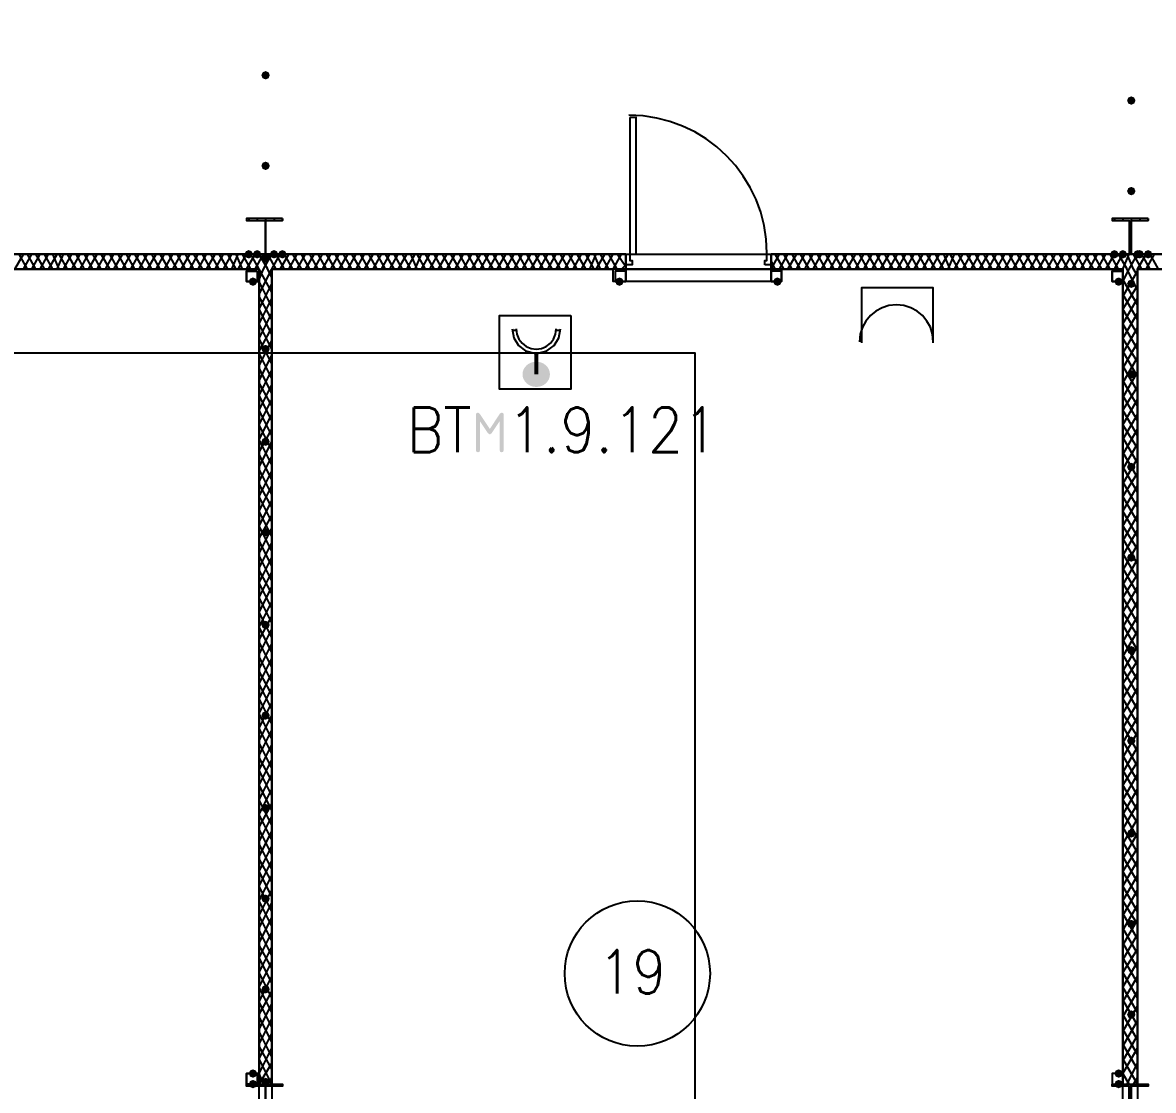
# Model space of a CAD drawing. Header units: millimetres. Extents: x 0 to 420, y 0 to 297.
# Drawn here: x 202.17 to 224.9, y 123.57 to 145.03 of the extents above; entities that cross this region are included whole.
import ezdxf

# ---------------------------------------------------------------- set-up
doc = ezdxf.new("R2010")
doc.units = ezdxf.units.MM
doc.layers.get('0').update_dxf_attribs({"linetype": 'CONTINUOUS'})
doc.styles.get("Standard").update_dxf_attribs({"font": 'STANDARD'})

msp = doc.modelspace()

# ---------------------------------------------------------------- hatches: boundary and pattern name
at = {"true_color": 0x000007}
for points in [[(207.137, 143.975667), (207.112129, 143.915871), (207.052333, 143.891), (206.992538, 143.915871), (206.967667, 143.975667), (206.992537, 144.035462), (207.052333, 144.060333), (207.112129, 144.035463)], [(224.536, 143.467667), (224.511129, 143.407871), (224.451333, 143.383), (224.391538, 143.407871), (224.366667, 143.467667), (224.391537, 143.527462), (224.451333, 143.552333), (224.511129, 143.527463)], [(207.137, 142.155333), (207.112129, 142.095537), (207.052333, 142.070667), (206.992538, 142.095537), (206.967667, 142.155333), (206.992537, 142.215129), (207.052333, 142.24), (207.112129, 142.215129)], [(224.536, 141.647333), (224.511129, 141.587537), (224.451333, 141.562667), (224.391538, 141.587537), (224.366667, 141.647333), (224.391537, 141.707129), (224.451333, 141.732), (224.511129, 141.707129)], [(206.798333, 140.377333), (206.773462, 140.317537), (206.713667, 140.292667), (206.653871, 140.317537), (206.629, 140.377333), (206.653871, 140.437129), (206.713667, 140.462), (206.773462, 140.437129)], [(206.967667, 140.377333), (206.942796, 140.317537), (206.883, 140.292667), (206.823204, 140.317537), (206.798333, 140.377333), (206.823204, 140.437129), (206.883, 140.462), (206.942796, 140.437129)], [(207.306333, 140.377333), (207.281462, 140.317537), (207.221667, 140.292667), (207.161871, 140.317537), (207.137, 140.377333), (207.161871, 140.437129), (207.221667, 140.462), (207.281462, 140.437129)], [(207.475667, 140.377333), (207.450796, 140.317537), (207.391, 140.292667), (207.331204, 140.317537), (207.306333, 140.377333), (207.331204, 140.437129), (207.391, 140.462), (207.450796, 140.437129)], [(224.197333, 140.377333), (224.172462, 140.317537), (224.112667, 140.292667), (224.052871, 140.317537), (224.028, 140.377333), (224.052871, 140.437129), (224.112667, 140.462), (224.172462, 140.437129)], [(224.366667, 140.377333), (224.341796, 140.317537), (224.282, 140.292667), (224.222204, 140.317537), (224.197333, 140.377333), (224.222204, 140.437129), (224.282, 140.462), (224.341796, 140.437129)], [(224.705333, 140.377333), (224.680462, 140.317537), (224.620667, 140.292667), (224.560871, 140.317537), (224.536, 140.377333), (224.560871, 140.437129), (224.620667, 140.462), (224.680462, 140.437129)], [(224.874667, 140.377333), (224.849796, 140.317537), (224.79, 140.292667), (224.730204, 140.317537), (224.705333, 140.377333), (224.730204, 140.437129), (224.79, 140.462), (224.849796, 140.437129)], [(207.137, 140.292667), (207.112129, 140.232871), (207.052333, 140.208), (206.992538, 140.232871), (206.967667, 140.292667), (206.992537, 140.352462), (207.052333, 140.377333), (207.112129, 140.352463)], [(206.883, 139.827), (206.858129, 139.767204), (206.798333, 139.742333), (206.738538, 139.767204), (206.713667, 139.827), (206.738537, 139.886796), (206.798333, 139.911667), (206.858129, 139.886796)], [(214.249, 139.827), (214.224129, 139.767204), (214.164333, 139.742333), (214.104537, 139.767204), (214.079667, 139.827), (214.104537, 139.886796), (214.164333, 139.911667), (214.224129, 139.886796)], [(217.424, 139.827), (217.399129, 139.767204), (217.339333, 139.742333), (217.279538, 139.767204), (217.254667, 139.827), (217.279537, 139.886796), (217.339333, 139.911667), (217.399129, 139.886796)], [(224.282, 139.827), (224.257129, 139.767204), (224.197333, 139.742333), (224.137538, 139.767204), (224.112667, 139.827), (224.137537, 139.886796), (224.197333, 139.911667), (224.257129, 139.886796)], [(224.536, 139.784667), (224.511129, 139.724871), (224.451333, 139.7), (224.391538, 139.724871), (224.366667, 139.784667), (224.391537, 139.844462), (224.451333, 139.869333), (224.511129, 139.844463)], [(207.137, 138.472333), (207.112129, 138.412537), (207.052333, 138.387667), (206.992538, 138.412537), (206.967667, 138.472333), (206.992537, 138.532129), (207.052333, 138.557), (207.112129, 138.532129)], [(224.536, 137.964333), (224.511129, 137.904537), (224.451333, 137.879667), (224.391538, 137.904537), (224.366667, 137.964333), (224.391537, 138.024129), (224.451333, 138.049), (224.511129, 138.024129)], [(211.797966, 137.193954), (211.827732, 137.184032), (211.837653, 137.154267), (211.837653, 136.437687), (211.827732, 136.407921), (211.797966, 136.397999), (211.7682, 136.407921), (211.758278, 136.437687), (211.758278, 137.023078), (211.59567, 136.779992), (211.55929, 136.756289), (211.521807, 136.779992), (211.360301, 137.023078), (211.360301, 136.437687), (211.350379, 136.407921), (211.320613, 136.397999), (211.290366, 136.407921), (211.280375, 136.437687), (211.280375, 137.154267), (211.290366, 137.184032), (211.320613, 137.193954), (211.35534, 137.174111), (211.55929, 136.868186), (211.764342, 137.176315)], [(207.137, 136.609667), (207.112129, 136.549871), (207.052333, 136.525), (206.992538, 136.549871), (206.967667, 136.609667), (206.992537, 136.669462), (207.052333, 136.694333), (207.112129, 136.669463)], [(224.536, 136.101667), (224.511129, 136.041871), (224.451333, 136.017), (224.391538, 136.041871), (224.366667, 136.101667), (224.391537, 136.161462), (224.451333, 136.186333), (224.511129, 136.161463)], [(207.137, 134.789333), (207.112129, 134.729537), (207.052333, 134.704667), (206.992538, 134.729537), (206.967667, 134.789333), (206.992537, 134.849129), (207.052333, 134.874), (207.112129, 134.849129)], [(224.536, 134.281333), (224.511129, 134.221537), (224.451333, 134.196667), (224.391538, 134.221537), (224.366667, 134.281333), (224.391537, 134.341129), (224.451333, 134.366), (224.511129, 134.341129)], [(207.137, 132.926667), (207.112129, 132.866871), (207.052333, 132.842), (206.992538, 132.866871), (206.967667, 132.926667), (206.992537, 132.986462), (207.052333, 133.011333), (207.112129, 132.986463)], [(224.536, 132.418667), (224.511129, 132.358871), (224.451333, 132.334), (224.391538, 132.358871), (224.366667, 132.418667), (224.391537, 132.478462), (224.451333, 132.503333), (224.511129, 132.478463)], [(207.137, 131.106333), (207.112129, 131.046538), (207.052333, 131.021667), (206.992538, 131.046538), (206.967667, 131.106333), (206.992537, 131.166129), (207.052333, 131.191), (207.112129, 131.166129)], [(224.536, 130.598333), (224.511129, 130.538537), (224.451333, 130.513667), (224.391538, 130.538537), (224.366667, 130.598333), (224.391537, 130.658129), (224.451333, 130.683), (224.511129, 130.658129)], [(207.137, 129.243667), (207.112129, 129.183871), (207.052333, 129.159), (206.992538, 129.183871), (206.967667, 129.243667), (206.992537, 129.303462), (207.052333, 129.328333), (207.112129, 129.303463)], [(224.536, 128.735667), (224.511129, 128.675871), (224.451333, 128.651), (224.391538, 128.675871), (224.366667, 128.735667), (224.391537, 128.795462), (224.451333, 128.820333), (224.511129, 128.795463)], [(207.137, 127.423333), (207.112129, 127.363538), (207.052333, 127.338667), (206.992538, 127.363538), (206.967667, 127.423333), (206.992537, 127.483129), (207.052333, 127.508), (207.112129, 127.483129)], [(224.536, 126.915333), (224.511129, 126.855538), (224.451333, 126.830667), (224.391538, 126.855538), (224.366667, 126.915333), (224.391537, 126.975129), (224.451333, 127), (224.511129, 126.975129)], [(207.137, 125.603), (207.112129, 125.543204), (207.052333, 125.518333), (206.992538, 125.543204), (206.967667, 125.603), (206.992537, 125.662796), (207.052333, 125.687667), (207.112129, 125.662796)], [(224.536, 125.095), (224.511129, 125.035204), (224.451333, 125.010333), (224.391538, 125.035204), (224.366667, 125.095), (224.391537, 125.154796), (224.451333, 125.179667), (224.511129, 125.154796)], [(206.883, 123.909667), (206.858129, 123.849871), (206.798333, 123.825), (206.738538, 123.849871), (206.713667, 123.909667), (206.738537, 123.969462), (206.798333, 123.994333), (206.858129, 123.969463)], [(224.282, 123.909667), (224.257129, 123.849871), (224.197333, 123.825), (224.137538, 123.849871), (224.112667, 123.909667), (224.137537, 123.969462), (224.197333, 123.994333), (224.257129, 123.969463)], [(206.883, 123.698), (206.858129, 123.638204), (206.798333, 123.613333), (206.738538, 123.638204), (206.713667, 123.698), (206.738537, 123.757796), (206.798333, 123.782667), (206.858129, 123.757796)], [(207.137, 123.740333), (207.112129, 123.680538), (207.052333, 123.655667), (206.992538, 123.680538), (206.967667, 123.740333), (206.992537, 123.800129), (207.052333, 123.825), (207.112129, 123.800129)], [(224.282, 123.698), (224.257129, 123.638204), (224.197333, 123.613333), (224.137538, 123.638204), (224.112667, 123.698), (224.137537, 123.757796), (224.197333, 123.782667), (224.257129, 123.757796)]]:
    msp.add_hatch(color=0, dxfattribs=at).paths.add_polyline_path(points, flags=0)
at = {"true_color": 0x0000fe}
msp.add_hatch(color=0, dxfattribs=at).paths.add_polyline_path([(224.663, 140.377333), (224.638129, 140.317537), (224.578333, 140.292667), (224.518537, 140.317537), (224.493667, 140.377333), (224.518537, 140.437129), (224.578333, 140.462), (224.638129, 140.437129)], flags=0)
at = {"true_color": 0x000007}
h = msp.add_hatch(color=0, dxfattribs=at)
h.paths.add_polyline_path([(224.578333, 140.377333), (231.690333, 140.377333)], flags=0)
h.paths.add_polyline_path([(231.690333, 140.377333), (224.578333, 140.377333)], flags=0)
at = {"true_color": 0x000001}
h = msp.add_hatch(color=0, dxfattribs=at)
edge = h.paths.add_edge_path(flags=0)
edge.add_ellipse((212.492167, 137.964333), major_axis=(0.275167, 0), ratio=0.923077, start_angle=0, end_angle=360)

# ---------------------------------------------------------------- linework, layer by layer
at = {"color": 0, "true_color": 0x000008}
msp.add_lwpolyline([(120.734667, 187.452), (120.734667, 140.377333), (242.189, 140.377333), (242.189, 187.452)], close=True, dxfattribs=at)
at = {"color": 0, "true_color": 0x000007}
for points in [[(217.127667, 140.3985), (217.113351, 140.682009), (217.071333, 140.957327), (217.003007, 141.223061), (216.909766, 141.477818), (216.793004, 141.720204), (216.654114, 141.948824), (216.494491, 142.162286), (216.315528, 142.359195), (216.118619, 142.538158), (215.905157, 142.697781), (215.676537, 142.83667), (215.434151, 142.953432), (215.179395, 143.046674), (214.91366, 143.115), (214.638342, 143.157018), (214.354833, 143.171333)], [(206.713667, 141.097), (206.713667, 141.054667)], [(206.883, 141.097), (206.883, 141.054667)], [(207.052333, 141.097), (207.052333, 140.377333)], [(207.221667, 141.097), (207.221667, 141.054667)], [(207.391, 141.097), (207.391, 141.054667)], [(224.112667, 141.097), (224.112667, 141.054667)], [(224.282, 141.097), (224.282, 141.054667)], [(224.451333, 141.097), (224.451333, 140.377333)], [(224.620667, 141.097), (224.620667, 141.054667)], [(224.79, 141.097), (224.79, 141.054667)], [(214.291333, 140.377333), (199.813333, 140.377333)], [(202.014667, 140.081), (202.184, 140.377333)], [(202.268667, 140.081), (202.099333, 140.377333)], [(202.184, 140.081), (202.353333, 140.377333)], [(202.438, 140.081), (202.268667, 140.377333)], [(202.353333, 140.081), (202.522667, 140.377333)], [(202.607333, 140.081), (202.438, 140.377333)], [(202.522667, 140.081), (202.692, 140.377333)], [(202.776667, 140.081), (202.607333, 140.377333)], [(202.692, 140.081), (202.861333, 140.377333)], [(202.903667, 140.081), (202.776667, 140.377333)], [(202.861333, 140.081), (202.988333, 140.377333)], [(203.073, 140.081), (202.903667, 140.377333)], [(202.988333, 140.081), (203.157667, 140.377333)], [(203.242333, 140.081), (203.073, 140.377333)], [(203.157667, 140.081), (203.327, 140.377333)], [(203.411667, 140.081), (203.242333, 140.377333)], [(203.327, 140.081), (203.496333, 140.377333)], [(203.581, 140.081), (203.411667, 140.377333)], [(203.496333, 140.081), (203.665667, 140.377333)], [(203.750333, 140.081), (203.581, 140.377333)], [(203.665667, 140.081), (203.835, 140.377333)], [(203.919667, 140.081), (203.750333, 140.377333)], [(203.835, 140.081), (204.004333, 140.377333)], [(204.089, 140.081), (203.919667, 140.377333)], [(204.004333, 140.081), (204.173667, 140.377333)], [(204.258333, 140.081), (204.089, 140.377333)], [(204.173667, 140.081), (204.343, 140.377333)], [(204.427667, 140.081), (204.258333, 140.377333)], [(204.343, 140.081), (204.512333, 140.377333)], [(204.597, 140.081), (204.427667, 140.377333)], [(204.512333, 140.081), (204.681667, 140.377333)], [(204.766333, 140.081), (204.597, 140.377333)], [(204.681667, 140.081), (204.851, 140.377333)], [(204.935667, 140.081), (204.766333, 140.377333)], [(204.851, 140.081), (205.020333, 140.377333)], [(205.105, 140.081), (204.935667, 140.377333)], [(205.020333, 140.081), (205.189667, 140.377333)], [(205.274333, 140.081), (205.105, 140.377333)], [(205.189667, 140.081), (205.359, 140.377333)], [(205.443667, 140.081), (205.274333, 140.377333)], [(205.359, 140.081), (205.528333, 140.377333)], [(205.613, 140.081), (205.443667, 140.377333)], [(205.528333, 140.081), (205.697667, 140.377333)], [(205.782333, 140.081), (205.613, 140.377333)], [(205.697667, 140.081), (205.867, 140.377333)], [(205.951667, 140.081), (205.782333, 140.377333)], [(205.867, 140.081), (206.036333, 140.377333)], [(206.121, 140.081), (205.951667, 140.377333)], [(206.036333, 140.081), (206.205667, 140.377333)], [(206.290333, 140.081), (206.121, 140.377333)], [(206.205667, 140.081), (206.375, 140.377333)], [(206.459667, 140.081), (206.290333, 140.377333)], [(206.375, 140.081), (206.502, 140.377333)], [(206.586667, 140.081), (206.459667, 140.377333)], [(206.502, 140.081), (206.671333, 140.377333)], [(206.756, 140.081), (206.586667, 140.377333)], [(206.671333, 140.081), (206.840667, 140.377333)], [(206.925333, 140.081), (206.756, 140.377333)], [(206.840667, 140.081), (207.01, 140.377333)], [(207.094667, 140.081), (206.925333, 140.377333)], [(207.01, 140.081), (207.179333, 140.377333)], [(207.264, 140.081), (207.094667, 140.377333)], [(207.179333, 140.081), (207.348667, 140.377333)], [(207.433333, 140.081), (207.264, 140.377333)], [(207.348667, 140.081), (207.518, 140.377333)], [(207.602667, 140.081), (207.433333, 140.377333)], [(207.518, 140.081), (207.687333, 140.377333)], [(207.772, 140.081), (207.602667, 140.377333)], [(207.687333, 140.081), (207.856667, 140.377333)], [(207.941333, 140.081), (207.772, 140.377333)], [(207.856667, 140.081), (208.026, 140.377333)], [(208.110667, 140.081), (207.941333, 140.377333)], [(208.026, 140.081), (208.195333, 140.377333)], [(208.28, 140.081), (208.110667, 140.377333)], [(208.195333, 140.081), (208.364667, 140.377333)], [(208.449333, 140.081), (208.28, 140.377333)], [(208.364667, 140.081), (208.534, 140.377333)], [(208.618667, 140.081), (208.449333, 140.377333)], [(208.534, 140.081), (208.703333, 140.377333)], [(208.788, 140.081), (208.618667, 140.377333)], [(208.703333, 140.081), (208.872667, 140.377333)], [(208.957333, 140.081), (208.788, 140.377333)], [(208.872667, 140.081), (209.042, 140.377333)], [(209.126667, 140.081), (208.957333, 140.377333)], [(209.042, 140.081), (209.211333, 140.377333)], [(209.296, 140.081), (209.126667, 140.377333)], [(209.211333, 140.081), (209.380667, 140.377333)], [(209.465333, 140.081), (209.296, 140.377333)], [(209.380667, 140.081), (209.55, 140.377333)], [(209.634667, 140.081), (209.465333, 140.377333)], [(209.55, 140.081), (209.719333, 140.377333)], [(209.804, 140.081), (209.634667, 140.377333)], [(209.719333, 140.081), (209.888667, 140.377333)], [(209.973333, 140.081), (209.804, 140.377333)], [(209.888667, 140.081), (210.058, 140.377333)], [(210.100333, 140.081), (209.973333, 140.377333)], [(210.058, 140.081), (210.185, 140.377333)], [(210.269667, 140.081), (210.100333, 140.377333)], [(210.185, 140.081), (210.354333, 140.377333)], [(210.439, 140.081), (210.269667, 140.377333)], [(210.354333, 140.081), (210.523667, 140.377333)], [(210.608333, 140.081), (210.439, 140.377333)], [(210.523667, 140.081), (210.693, 140.377333)], [(210.777667, 140.081), (210.608333, 140.377333)], [(210.693, 140.081), (210.862333, 140.377333)], [(210.947, 140.081), (210.777667, 140.377333)], [(210.862333, 140.081), (211.031667, 140.377333)], [(211.116333, 140.081), (210.947, 140.377333)], [(211.031667, 140.081), (211.201, 140.377333)], [(211.285667, 140.081), (211.116333, 140.377333)], [(211.201, 140.081), (211.370333, 140.377333)], [(211.455, 140.081), (211.285667, 140.377333)], [(211.370333, 140.081), (211.539667, 140.377333)], [(211.624333, 140.081), (211.455, 140.377333)], [(211.539667, 140.081), (211.709, 140.377333)], [(211.793667, 140.081), (211.624333, 140.377333)], [(211.709, 140.081), (211.878333, 140.377333)], [(211.963, 140.081), (211.793667, 140.377333)], [(211.878333, 140.081), (212.047667, 140.377333)], [(212.132333, 140.081), (211.963, 140.377333)], [(212.047667, 140.081), (212.217, 140.377333)], [(212.301667, 140.081), (212.132333, 140.377333)], [(212.217, 140.081), (212.386333, 140.377333)], [(212.471, 140.081), (212.301667, 140.377333)], [(212.386333, 140.081), (212.555667, 140.377333)], [(212.640333, 140.081), (212.471, 140.377333)], [(212.555667, 140.081), (212.725, 140.377333)], [(212.809667, 140.081), (212.640333, 140.377333)], [(212.725, 140.081), (212.894333, 140.377333)], [(212.979, 140.081), (212.809667, 140.377333)], [(212.894333, 140.081), (213.063667, 140.377333)], [(213.148333, 140.081), (212.979, 140.377333)], [(213.063667, 140.081), (213.233, 140.377333)], [(213.317667, 140.081), (213.148333, 140.377333)], [(213.233, 140.081), (213.402333, 140.377333)], [(213.487, 140.081), (213.317667, 140.377333)], [(213.402333, 140.081), (213.571667, 140.377333)], [(213.656333, 140.081), (213.487, 140.377333)], [(213.571667, 140.081), (213.698667, 140.377333)], [(213.783333, 140.081), (213.656333, 140.377333)], [(213.698667, 140.081), (213.868, 140.377333)], [(213.952667, 140.081), (213.783333, 140.377333)], [(213.868, 140.081), (214.037333, 140.377333)], [(214.122, 140.081), (213.952667, 140.377333)], [(214.037333, 140.081), (214.206667, 140.377333)], [(214.291333, 140.123333), (214.122, 140.377333)], [(214.291333, 140.377333), (214.291333, 140.165667), (214.291333, 140.081)], [(214.291333, 140.081), (214.291333, 140.165667), (214.291333, 140.377333), (214.291333, 140.165667)], [(217.212333, 140.335), (217.212333, 140.377333)], [(217.212333, 140.081), (217.381667, 140.377333)], [(217.212333, 140.377333), (217.212333, 140.165667), (217.212333, 140.081)], [(217.212333, 140.081), (217.212333, 140.165667), (217.212333, 140.377333), (217.212333, 140.165667)], [(231.690333, 140.377333), (217.212333, 140.377333)], [(217.297, 140.081), (217.212333, 140.250333)], [(217.466333, 140.081), (217.297, 140.377333)], [(217.381667, 140.081), (217.551, 140.377333)], [(217.635667, 140.081), (217.466333, 140.377333)], [(217.551, 140.081), (217.720333, 140.377333)], [(217.805, 140.081), (217.635667, 140.377333)], [(217.720333, 140.081), (217.889667, 140.377333)], [(217.974333, 140.081), (217.805, 140.377333)], [(217.889667, 140.081), (218.059, 140.377333)], [(218.143667, 140.081), (217.974333, 140.377333)], [(218.059, 140.081), (218.228333, 140.377333)], [(218.313, 140.081), (218.143667, 140.377333)], [(218.228333, 140.081), (218.397667, 140.377333)], [(218.482333, 140.081), (218.313, 140.377333)], [(218.397667, 140.081), (218.567, 140.377333)], [(218.651667, 140.081), (218.482333, 140.377333)], [(218.567, 140.081), (218.736333, 140.377333)], [(218.821, 140.081), (218.651667, 140.377333)], [(218.736333, 140.081), (218.905667, 140.377333)], [(218.990333, 140.081), (218.821, 140.377333)], [(218.905667, 140.081), (219.075, 140.377333)], [(219.159667, 140.081), (218.990333, 140.377333)], [(219.075, 140.081), (219.244333, 140.377333)], [(219.329, 140.081), (219.159667, 140.377333)], [(219.244333, 140.081), (219.413667, 140.377333)], [(219.498333, 140.081), (219.329, 140.377333)], [(219.413667, 140.081), (219.583, 140.377333)], [(219.667667, 140.081), (219.498333, 140.377333)], [(219.583, 140.081), (219.752333, 140.377333)], [(219.837, 140.081), (219.667667, 140.377333)], [(219.752333, 140.081), (219.921667, 140.377333)], [(220.006333, 140.081), (219.837, 140.377333)], [(219.921667, 140.081), (220.091, 140.377333)], [(220.175667, 140.081), (220.006333, 140.377333)], [(220.091, 140.081), (220.260333, 140.377333)], [(220.345, 140.081), (220.175667, 140.377333)], [(220.260333, 140.081), (220.429667, 140.377333)], [(220.514333, 140.081), (220.345, 140.377333)], [(220.429667, 140.081), (220.599, 140.377333)], [(220.683667, 140.081), (220.514333, 140.377333)], [(220.599, 140.081), (220.768333, 140.377333)], [(220.810667, 140.081), (220.683667, 140.377333)], [(220.768333, 140.081), (220.895333, 140.377333)], [(220.98, 140.081), (220.810667, 140.377333)], [(220.895333, 140.081), (221.064667, 140.377333)], [(221.149333, 140.081), (220.98, 140.377333)], [(221.064667, 140.081), (221.234, 140.377333)], [(221.318667, 140.081), (221.149333, 140.377333)], [(221.234, 140.081), (221.403333, 140.377333)], [(221.488, 140.081), (221.318667, 140.377333)], [(221.403333, 140.081), (221.572667, 140.377333)], [(221.657333, 140.081), (221.488, 140.377333)], [(221.572667, 140.081), (221.742, 140.377333)], [(221.826667, 140.081), (221.657333, 140.377333)], [(221.742, 140.081), (221.911333, 140.377333)], [(221.996, 140.081), (221.826667, 140.377333)], [(221.911333, 140.081), (222.080667, 140.377333)], [(222.165333, 140.081), (221.996, 140.377333)], [(222.080667, 140.081), (222.25, 140.377333)], [(222.334667, 140.081), (222.165333, 140.377333)], [(222.25, 140.081), (222.419333, 140.377333)], [(222.504, 140.081), (222.334667, 140.377333)], [(222.419333, 140.081), (222.588667, 140.377333)], [(222.673333, 140.081), (222.504, 140.377333)], [(222.588667, 140.081), (222.758, 140.377333)], [(222.842667, 140.081), (222.673333, 140.377333)], [(222.758, 140.081), (222.927333, 140.377333)], [(223.012, 140.081), (222.842667, 140.377333)], [(222.927333, 140.081), (223.096667, 140.377333)], [(223.181333, 140.081), (223.012, 140.377333)], [(223.096667, 140.081), (223.266, 140.377333)], [(223.350667, 140.081), (223.181333, 140.377333)], [(223.266, 140.081), (223.435333, 140.377333)], [(223.52, 140.081), (223.350667, 140.377333)], [(223.435333, 140.081), (223.604667, 140.377333)], [(223.689333, 140.081), (223.52, 140.377333)], [(223.604667, 140.081), (223.774, 140.377333)], [(223.858667, 140.081), (223.689333, 140.377333)], [(223.774, 140.081), (223.943333, 140.377333)], [(224.028, 140.081), (223.858667, 140.377333)], [(223.943333, 140.081), (224.112667, 140.377333)], [(224.197333, 140.081), (224.028, 140.377333)], [(224.112667, 140.081), (224.282, 140.377333)], [(224.366667, 140.081), (224.197333, 140.377333)], [(224.282, 140.081), (224.409, 140.377333)], [(224.493667, 140.081), (224.366667, 140.377333)], [(224.409, 140.081), (224.578333, 140.377333)], [(224.663, 140.081), (224.493667, 140.377333)], [(224.578333, 140.081), (224.747667, 140.377333)], [(231.690333, 140.377333), (224.578333, 140.377333), (231.690333, 140.377333), (224.578333, 140.377333)], [(224.832333, 140.081), (224.663, 140.377333)], [(224.747667, 140.081), (224.917, 140.377333)], [(225.001667, 140.081), (224.832333, 140.377333)], [(199.813333, 140.081), (206.925333, 140.081)], [(206.798333, 140.081), (206.798333, 140.038667)], [(206.925333, 139.869333), (207.01, 140.081)], [(206.925333, 139.573), (207.179333, 140.081)], [(207.179333, 139.615333), (206.925333, 140.081)], [(206.925333, 140.081), (206.925333, 123.698), (207.179333, 123.698), (207.179333, 140.081)], [(207.179333, 139.911667), (207.094667, 140.081)], [(207.179333, 140.081), (214.291333, 140.081)], [(214.164333, 140.081), (214.164333, 140.038667)], [(214.206667, 140.081), (214.291333, 140.165667)], [(214.291333, 139.954), (214.291333, 140.081), (215.730667, 140.081)], [(215.730667, 140.081), (217.212333, 140.081), (217.212333, 139.954)], [(217.212333, 140.081), (224.282, 140.081)], [(217.339333, 140.081), (217.339333, 140.038667)], [(224.197333, 140.081), (224.197333, 140.038667)], [(224.282, 139.827), (224.409, 140.081)], [(224.282, 140.081), (224.282, 123.698), (224.578333, 123.698), (224.578333, 140.081)], [(224.282, 139.530667), (224.578333, 140.038667)], [(224.578333, 139.657667), (224.366667, 140.081)], [(224.578333, 139.954), (224.493667, 140.081)], [(224.578333, 140.081), (231.690333, 140.081)], [(207.179333, 139.319), (206.925333, 139.827)], [(206.925333, 139.276667), (207.179333, 139.784667)], [(215.730667, 139.827), (214.291333, 139.827), (214.291333, 139.954)], [(217.212333, 139.954), (217.212333, 139.827), (215.730667, 139.827)], [(224.578333, 139.361333), (224.282, 139.869333)], [(224.282, 139.276667), (224.578333, 139.742333)], [(224.578333, 139.065), (224.282, 139.573)], [(207.179333, 139.065), (206.925333, 139.530667)], [(206.925333, 138.980333), (207.179333, 139.488333)], [(224.282, 138.980333), (224.578333, 139.488333)], [(207.179333, 138.768667), (206.925333, 139.276667)], [(206.925333, 138.684), (207.179333, 139.192)], [(211.751334, 139.149666), (213.190667, 139.149666)], [(224.578333, 138.768667), (224.282, 139.276667)], [(224.282, 138.684), (224.578333, 139.192)], [(207.179333, 138.472333), (206.925333, 138.980333)], [(206.925333, 138.43), (207.179333, 138.895667)], [(224.578333, 138.472333), (224.282, 138.980333)], [(224.282, 138.387667), (224.578333, 138.895667)], [(207.179333, 138.176), (206.925333, 138.684)], [(206.925333, 138.133667), (207.179333, 138.641667)], [(224.578333, 138.218333), (224.282, 138.684)], [(224.282, 138.091333), (224.578333, 138.599333)], [(224.578333, 137.922), (224.282, 138.43)], [(207.179333, 137.879667), (206.925333, 138.387667)], [(206.925333, 137.837333), (207.179333, 138.345333)], [(224.282, 137.795), (224.578333, 138.303)], [(207.179333, 137.583333), (206.925333, 138.091333)], [(206.925333, 137.541), (207.179333, 138.049)], [(224.578333, 137.625667), (224.282, 138.133667)], [(224.282, 137.498667), (224.578333, 138.006667)], [(207.179333, 137.329333), (206.925333, 137.795)], [(206.925333, 137.244667), (207.179333, 137.752667)], [(224.578333, 137.329333), (224.282, 137.837333)], [(207.179333, 137.033), (206.925333, 137.541)], [(224.282, 137.244667), (224.578333, 137.710333)], [(224.578333, 137.033), (224.282, 137.541)], [(206.925333, 136.948333), (207.179333, 137.456333)], [(224.282, 136.948333), (224.578333, 137.456333)], [(207.179333, 136.736667), (206.925333, 137.244667)], [(206.925333, 136.652), (207.179333, 137.16)], [(224.578333, 136.736667), (224.282, 137.244667)], [(224.282, 136.652), (224.578333, 137.16)], [(207.179333, 136.440333), (206.925333, 136.948333)], [(206.925333, 136.398), (207.179333, 136.863667)], [(224.578333, 136.482667), (224.282, 136.948333)], [(224.282, 136.355667), (224.578333, 136.863667)], [(207.179333, 136.144), (206.925333, 136.652)], [(206.925333, 136.101667), (207.179333, 136.609667)], [(224.578333, 136.186333), (224.282, 136.694333)], [(224.282, 136.059333), (224.578333, 136.567333)], [(224.578333, 135.89), (224.282, 136.398)], [(207.179333, 135.847667), (206.925333, 136.355667)], [(206.925333, 135.805333), (207.179333, 136.313333)], [(224.282, 135.763), (224.578333, 136.271)], [(207.179333, 135.551333), (206.925333, 136.059333)], [(206.925333, 135.509), (207.179333, 136.017)], [(224.578333, 135.593667), (224.282, 136.101667)], [(224.282, 135.509), (224.578333, 135.974667)], [(207.179333, 135.297333), (206.925333, 135.763)], [(206.925333, 135.212667), (207.179333, 135.720667)], [(224.578333, 135.297333), (224.282, 135.805333)], [(224.282, 135.212667), (224.578333, 135.720667)], [(207.179333, 135.001), (206.925333, 135.509)], [(224.578333, 135.001), (224.282, 135.509)], [(206.925333, 134.916333), (207.179333, 135.424333)], [(224.282, 134.916333), (224.578333, 135.424333)], [(207.179333, 134.704667), (206.925333, 135.212667)], [(206.925333, 134.662333), (207.179333, 135.128)], [(224.578333, 134.704667), (224.282, 135.212667)], [(224.282, 134.62), (224.578333, 135.128)], [(207.179333, 134.408333), (206.925333, 134.916333)], [(206.925333, 134.366), (207.179333, 134.874)], [(224.578333, 134.450667), (224.282, 134.916333)], [(224.282, 134.323667), (224.578333, 134.831667)], [(207.179333, 134.112), (206.925333, 134.62)], [(206.925333, 134.069667), (207.179333, 134.577667)], [(224.578333, 134.154333), (224.282, 134.662333)], [(207.179333, 133.815667), (206.925333, 134.323667)], [(224.282, 134.027333), (224.578333, 134.535333)], [(224.578333, 133.858), (224.282, 134.366)], [(206.925333, 133.773333), (207.179333, 134.281333)], [(224.282, 133.731), (224.578333, 134.239)], [(207.179333, 133.561667), (206.925333, 134.027333)], [(206.925333, 133.477), (207.179333, 133.985)], [(224.578333, 133.561667), (224.282, 134.069667)], [(224.282, 133.477), (224.578333, 133.942667)], [(207.179333, 133.265333), (206.925333, 133.773333)], [(206.925333, 133.180667), (207.179333, 133.688667)], [(224.578333, 133.265333), (224.282, 133.773333)], [(224.282, 133.180667), (224.578333, 133.688667)], [(207.179333, 132.969), (206.925333, 133.477)], [(224.578333, 132.969), (224.282, 133.477)], [(206.925333, 132.884333), (207.179333, 133.392333)], [(207.179333, 132.672667), (206.925333, 133.180667)], [(224.282, 132.884333), (224.578333, 133.392333)], [(224.578333, 132.715), (224.282, 133.180667)], [(206.925333, 132.630333), (207.179333, 133.096)], [(224.282, 132.588), (224.578333, 133.096)], [(207.179333, 132.376333), (206.925333, 132.884333)], [(206.925333, 132.334), (207.179333, 132.842)], [(224.578333, 132.418667), (224.282, 132.926667)], [(224.282, 132.291667), (224.578333, 132.799667)], [(207.179333, 132.08), (206.925333, 132.588)], [(206.925333, 132.037667), (207.179333, 132.545667)], [(224.578333, 132.122333), (224.282, 132.630333)], [(224.282, 131.995333), (224.578333, 132.503333)], [(207.179333, 131.783667), (206.925333, 132.291667)], [(224.578333, 131.826), (224.282, 132.334)], [(206.925333, 131.741333), (207.179333, 132.249333)], [(224.282, 131.741333), (224.578333, 132.207)], [(207.179333, 131.529667), (206.925333, 131.995333)], [(206.925333, 131.445), (207.179333, 131.953)], [(224.578333, 131.529667), (224.282, 132.037667)], [(224.282, 131.445), (224.578333, 131.953)], [(207.179333, 131.233333), (206.925333, 131.741333)], [(206.925333, 131.148667), (207.179333, 131.656667)], [(224.578333, 131.233333), (224.282, 131.741333)], [(224.282, 131.148667), (224.578333, 131.656667)], [(207.179333, 130.937), (206.925333, 131.445)], [(224.578333, 130.937), (224.282, 131.445)], [(206.925333, 130.852333), (207.179333, 131.360333)], [(207.179333, 130.640667), (206.925333, 131.148667)], [(224.282, 130.852333), (224.578333, 131.360333)], [(224.578333, 130.683), (224.282, 131.148667)], [(206.925333, 130.598333), (207.179333, 131.106333)], [(224.282, 130.556), (224.578333, 131.064)], [(207.179333, 130.344333), (206.925333, 130.852333)], [(206.925333, 130.302), (207.179333, 130.81)], [(224.578333, 130.386667), (224.282, 130.894667)], [(224.282, 130.259667), (224.578333, 130.767667)], [(207.179333, 130.048), (206.925333, 130.556)], [(206.925333, 130.005667), (207.179333, 130.513667)], [(224.578333, 130.090333), (224.282, 130.598333)], [(224.282, 129.963333), (224.578333, 130.471333)], [(207.179333, 129.794), (206.925333, 130.259667)], [(224.578333, 129.794), (224.282, 130.302)], [(206.925333, 129.709333), (207.179333, 130.217333)], [(207.179333, 129.497667), (206.925333, 130.005667)], [(224.282, 129.709333), (224.578333, 130.175)], [(224.578333, 129.497667), (224.282, 130.005667)], [(206.925333, 129.413), (207.179333, 129.921)], [(224.282, 129.413), (224.578333, 129.921)], [(207.179333, 129.201333), (206.925333, 129.709333)], [(206.925333, 129.116667), (207.179333, 129.624667)], [(224.578333, 129.201333), (224.282, 129.709333)], [(224.282, 129.116667), (224.578333, 129.624667)], [(207.179333, 128.905), (206.925333, 129.413)], [(206.925333, 128.862667), (207.179333, 129.328333)], [(224.578333, 128.947333), (224.282, 129.413)], [(224.282, 128.820333), (224.578333, 129.328333)], [(207.179333, 128.608667), (206.925333, 129.116667)], [(224.578333, 128.651), (224.282, 129.159)], [(206.925333, 128.566333), (207.179333, 129.074333)], [(224.282, 128.524), (224.578333, 129.032)], [(224.578333, 128.354667), (224.282, 128.862667)], [(207.179333, 128.312333), (206.925333, 128.820333)], [(206.925333, 128.27), (207.179333, 128.778)], [(224.282, 128.227667), (224.578333, 128.735667)], [(207.179333, 128.016), (206.925333, 128.524)], [(206.925333, 127.973667), (207.179333, 128.481667)], [(224.578333, 128.058333), (224.282, 128.566333)], [(224.282, 127.973667), (224.578333, 128.439333)], [(207.179333, 127.762), (206.925333, 128.227667)], [(206.925333, 127.677333), (207.179333, 128.185333)], [(224.578333, 127.762), (224.282, 128.27)], [(224.282, 127.677333), (224.578333, 128.185333)], [(207.179333, 127.465667), (206.925333, 127.973667)], [(224.578333, 127.465667), (224.282, 127.973667)], [(206.925333, 127.381), (207.179333, 127.889)], [(224.282, 127.381), (224.578333, 127.889)], [(207.179333, 127.169333), (206.925333, 127.677333)], [(206.925333, 127.084667), (207.179333, 127.592667)], [(224.578333, 127.169333), (224.282, 127.677333)], [(224.282, 127.084667), (224.578333, 127.592667)], [(207.179333, 126.873), (206.925333, 127.381)], [(206.925333, 126.830667), (207.179333, 127.338667)], [(224.578333, 126.915333), (224.282, 127.381)], [(224.282, 126.788333), (224.578333, 127.296333)], [(207.179333, 126.576667), (206.925333, 127.084667)], [(224.578333, 126.619), (224.282, 127.127)], [(206.925333, 126.534333), (207.179333, 127.042333)], [(224.282, 126.492), (224.578333, 127)], [(224.578333, 126.322667), (224.282, 126.830667)], [(207.179333, 126.280333), (206.925333, 126.788333)], [(206.925333, 126.238), (207.179333, 126.746)], [(224.282, 126.195667), (224.578333, 126.703667)], [(207.179333, 126.026333), (206.925333, 126.492)], [(206.925333, 125.941667), (207.179333, 126.449667)], [(224.578333, 126.026333), (224.282, 126.534333)], [(224.282, 125.941667), (224.578333, 126.407333)], [(207.179333, 125.73), (206.925333, 126.238)], [(206.925333, 125.645333), (207.179333, 126.153333)], [(224.578333, 125.73), (224.282, 126.238)], [(224.282, 125.645333), (224.578333, 126.153333)], [(207.179333, 125.433667), (206.925333, 125.941667)], [(224.578333, 125.433667), (224.282, 125.941667)], [(206.925333, 125.349), (207.179333, 125.857)], [(224.282, 125.349), (224.578333, 125.857)], [(207.179333, 125.137333), (206.925333, 125.645333)], [(206.925333, 125.095), (207.179333, 125.560667)], [(224.578333, 125.137333), (224.282, 125.645333)], [(224.282, 125.052667), (224.578333, 125.560667)], [(207.179333, 124.841), (206.925333, 125.349)], [(206.925333, 124.798667), (207.179333, 125.306667)], [(224.578333, 124.883333), (224.282, 125.391333)], [(224.282, 124.756333), (224.578333, 125.264333)], [(207.179333, 124.544667), (206.925333, 125.052667)], [(206.925333, 124.502333), (207.179333, 125.010333)], [(224.578333, 124.587), (224.282, 125.095)], [(224.282, 124.46), (224.578333, 124.968)], [(224.578333, 124.290667), (224.282, 124.798667)], [(207.179333, 124.248333), (206.925333, 124.756333)], [(206.925333, 124.206), (207.179333, 124.714)], [(224.282, 124.163667), (224.578333, 124.671667)], [(207.179333, 123.994333), (206.925333, 124.46)], [(206.925333, 123.909667), (207.179333, 124.417667)], [(224.578333, 123.994333), (224.282, 124.502333)], [(224.282, 123.909667), (224.578333, 124.417667)], [(207.179333, 123.698), (206.925333, 124.206)], [(206.925333, 123.698), (207.179333, 124.121333)], [(224.578333, 123.698), (224.282, 124.206)], [(224.366667, 123.698), (224.578333, 124.121333)], [(207.01, 123.698), (206.925333, 123.909667)], [(224.409, 123.698), (224.282, 123.909667)], [(206.713667, 123.655667), (206.713667, 123.698)], [(206.883, 123.655667), (206.883, 123.698)], [(207.052333, 122.978333), (207.052333, 123.698)], [(207.094667, 123.698), (207.179333, 123.825)], [(207.221667, 123.655667), (207.221667, 123.698)], [(207.391, 123.655667), (207.391, 123.698)], [(224.112667, 123.655667), (224.112667, 123.698)], [(224.282, 123.655667), (224.282, 123.698)], [(224.451333, 122.978333), (224.451333, 123.698)], [(224.493667, 123.698), (224.578333, 123.825)], [(224.620667, 123.655667), (224.620667, 123.698)], [(224.79, 123.655667), (224.79, 123.698)]]:
    msp.add_lwpolyline(points, dxfattribs=at)
for points in [[(214.376, 143.129), (214.376, 140.377333), (214.503, 140.377333), (214.503, 143.129)], [(207.391, 141.097), (206.671333, 141.097), (206.671333, 141.054667), (207.052333, 141.054667), (207.052333, 140.377333), (206.671333, 140.377333), (207.391, 140.377333), (207.052333, 140.377333), (207.052333, 141.054667), (207.391, 141.054667)], [(224.79, 141.097), (224.070333, 141.097), (224.070333, 141.054667), (224.409, 141.054667), (224.409, 140.377333), (224.070333, 140.377333), (224.79, 140.377333), (224.451333, 140.377333), (224.451333, 141.054667), (224.79, 141.054667)], [(214.291333, 140.165667), (214.291333, 140.377333), (214.376, 140.377333), (214.376, 140.250333), (214.418333, 140.250333), (214.418333, 140.165667)], [(217.085333, 140.165667), (217.085333, 140.250333), (217.127667, 140.250333), (217.127667, 140.377333), (217.212333, 140.377333), (217.212333, 140.165667)], [(224.578333, 140.377333), (231.690333, 140.377333)], [(231.690333, 140.377333), (224.578333, 140.377333)], [(231.690333, 140.377333), (224.578333, 140.377333), (231.690333, 140.377333), (224.578333, 140.377333)], [(206.925333, 140.081), (206.671333, 140.081), (206.671333, 139.827), (206.925333, 139.827)], [(206.883, 140.038667), (206.883, 139.827), (206.671333, 139.827), (206.671333, 140.038667)], [(214.037333, 140.081), (214.291333, 140.081), (214.291333, 139.827), (214.037333, 139.827)], [(214.079667, 140.038667), (214.079667, 139.827), (214.291333, 139.827), (214.291333, 140.038667)], [(217.212333, 140.081), (217.424, 140.081), (217.424, 139.827), (217.212333, 139.827)], [(217.212333, 140.038667), (217.212333, 139.827), (217.424, 139.827), (217.424, 140.038667)], [(224.282, 140.081), (224.070333, 140.081), (224.070333, 139.827), (224.282, 139.827)], [(224.282, 140.038667), (224.282, 139.827), (224.070333, 139.827), (224.070333, 140.038667)], [(206.925333, 123.909667), (206.671333, 123.909667), (206.671333, 123.698), (206.925333, 123.698)], [(206.883, 123.909667), (206.883, 123.698), (206.671333, 123.698), (206.671333, 123.909667)], [(224.282, 123.909667), (224.070333, 123.909667), (224.070333, 123.698), (224.282, 123.698), (224.282, 123.909667), (224.070333, 123.909667), (224.070333, 123.698), (224.282, 123.698)], [(207.391, 122.978333), (206.671333, 122.978333), (206.671333, 123.020667), (207.052333, 123.020667), (207.052333, 123.655667), (206.671333, 123.655667), (206.671333, 123.698), (207.391, 123.698), (207.391, 123.655667), (207.052333, 123.655667), (207.052333, 123.020667), (207.391, 123.020667)], [(224.79, 122.978333), (224.070333, 122.978333), (224.070333, 123.020667), (224.409, 123.020667), (224.409, 123.655667), (224.070333, 123.655667), (224.070333, 123.698), (224.79, 123.698), (224.79, 123.655667), (224.451333, 123.655667), (224.451333, 123.020667), (224.79, 123.020667)]]:
    msp.add_lwpolyline(points, close=True, dxfattribs=at)
at = {"color": 0, "true_color": 0x00002b}
for points in [[(206.925333, 140.081), (189.822667, 140.081), (189.822667, 105.579333), (206.925333, 105.579333)], [(207.179333, 140.081), (207.179333, 105.579333), (224.282, 105.579333), (224.282, 140.081)], [(224.578333, 140.081), (224.578333, 105.579333), (242.189, 105.579333), (242.189, 140.081)]]:
    msp.add_lwpolyline(points, close=True, dxfattribs=at)
at = {"color": 0, "true_color": 0x000006}
for points in [[(220.472001, 138.599333), (220.472001, 139.699999), (219.032667, 139.699999), (219.032667, 138.599333)], [(220.472001, 138.620711), (220.45691, 138.769982), (220.413717, 138.909008), (220.3454, 139.034814), (220.254937, 139.144422), (220.145304, 139.234855), (220.01948, 139.303136), (219.880442, 139.346287), (219.731167, 139.361333), (219.581893, 139.346287), (219.442855, 139.303136), (219.317031, 139.234855), (219.207398, 139.144422), (219.116935, 139.034814), (219.048618, 138.909008), (219.005425, 138.769982), (218.990334, 138.620711)]]:
    msp.add_lwpolyline(points, dxfattribs=at)
at = {"color": 0, "true_color": 0x000001}
msp.add_lwpolyline([(213.190667, 139.149666), (213.190667, 137.667999), (211.751334, 137.667999), (211.751334, 139.149666)], close=True, dxfattribs=at)
for points in [[(212.005334, 138.875947), (212.03949, 138.695105), (212.134435, 138.544297), (212.277172, 138.437607), (212.454702, 138.389114)], [(212.090005, 138.876159), (212.10357, 138.770903), (212.14334, 138.674382), (212.206597, 138.591332), (212.290623, 138.526486), (212.388671, 138.485861), (212.492172, 138.47232), (212.595673, 138.485861), (212.693721, 138.526486), (212.777746, 138.591332), (212.841004, 138.674382), (212.880774, 138.770903), (212.894338, 138.876159)], [(212.529611, 138.38911), (212.70716, 138.437603), (212.849895, 138.544293), (212.94483, 138.6951), (212.97898, 138.875943)], [(212.005334, 138.853333), (212.090001, 138.853333)], [(212.894334, 138.853333), (212.979001, 138.853333)], [(230.801334, 138.387666), (233.087334, 138.387666), (233.087334, 122.809), (215.688334, 122.809), (215.688334, 138.387666), (212.513334, 138.387666), (198.458668, 138.387666), (198.458668, 122.809), (195.114334, 122.809), (195.199001, 138.387666), (181.059668, 138.387666), (181.059668, 122.809), (177.800001, 122.809), (177.800001, 138.429999), (162.898668, 138.429999), (162.898668, 122.809), (160.316334, 122.809), (160.316334, 138.429999), (145.965334, 138.387666), (145.965334, 124.375333), (145.965334, 123.528666)], [(212.471001, 138.387666), (212.471001, 137.964333)], [(212.513334, 138.387666), (212.513334, 137.964333)]]:
    msp.add_lwpolyline(points, dxfattribs=at)
at = {"color": 0, "true_color": 0x000007}
msp.add_circle((214.524167, 125.9205), 1.4605, dxfattribs=at)

# ---------------------------------------------------------------- texts
at = {"color": 0, "true_color": 0x000007, "attachment_point": 1}
for s, insert, char_height, width in [('BT', (209.88867, 137.299567), 0.90157, 1.30226779), ('1.9.121', (211.920674, 137.299567), 0.90157, 3.20558214), ('19', (213.740993, 126.390366), 0.872032, 0.87203199)]:
    msp.add_mtext(s, dxfattribs=dict(at, insert=insert, char_height=char_height, width=width))

doc.saveas('drawing.dxf')
